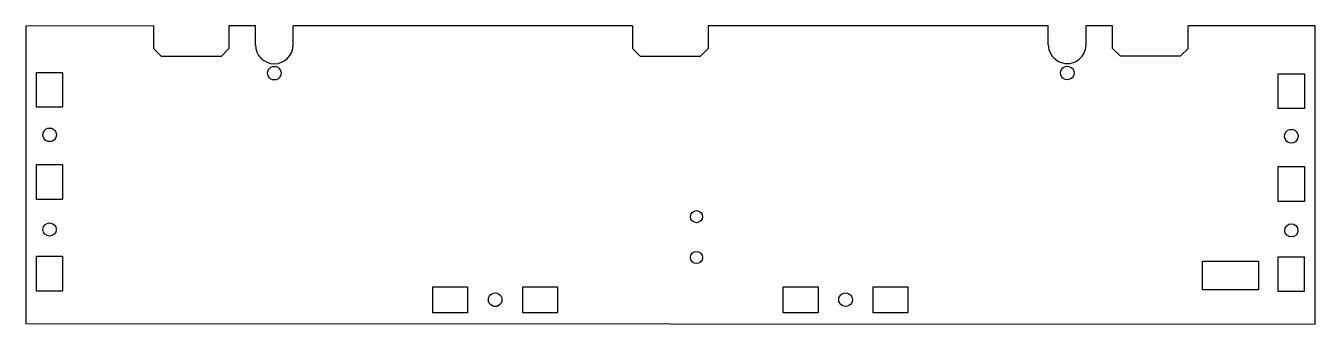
# Model space of a CAD drawing. Header units: millimetres. Extents: x 15 to 357, y 6 to 85.
import ezdxf

# ---------------------------------------------------------------- set-up
doc = ezdxf.new("R2010")
doc.units = ezdxf.units.MM
doc.header["$MEASUREMENT"] = 0

msp = doc.modelspace()

# ---------------------------------------------------------------- linework, layer by layer
for p, q in [((48.96, 84.86), (15.15, 84.85)), ((15.15, 84.85), (15.15, 6.02)), ((48.96, 84.86), (48.96, 78.86)), ((68.96, 84.86), (68.96, 78.86)), ((75.96, 84.86), (68.96, 84.86)), ((75.96, 79.86), (75.96, 84.86)), ((175.85, 84.87), (85.96, 84.86)), ((85.96, 79.86), (85.96, 84.86)), ((175.85, 84.87), (175.85, 78.87)), ((285.96, 84.88), (195.85, 84.87)), ((195.85, 84.87), (195.85, 78.87)), ((285.96, 79.91), (285.96, 84.88)), ((302.96, 84.91), (295.96, 84.91)), ((295.96, 79.91), (295.96, 84.91)), ((302.96, 78.91), (302.96, 84.91)), ((356.64, 84.91), (322.96, 84.91)), ((322.96, 78.91), (322.96, 84.91)), ((356.62, 5.85), (356.62, 84.91)), ((48.96, 78.86), (50.96, 76.86)), ((68.96, 78.86), (66.96, 76.86)), ((175.85, 78.87), (177.86, 76.87)), ((195.85, 78.87), (193.86, 76.87)), ((302.96, 78.91), (304.96, 76.91)), ((322.96, 78.91), (320.96, 76.91)), ((50.96, 76.86), (66.96, 76.86)), ((177.86, 76.87), (193.86, 76.87)), ((304.96, 76.91), (320.96, 76.91)), ((18, 72.52), (24.9, 72.52)), ((18, 63.32), (18, 72.52)), ((24.9, 72.52), (24.9, 63.32)), ((79.16, 72.36), (79.23, 72.82)), ((79.23, 71.89), (79.16, 72.36)), ((79.23, 72.82), (79.41, 73.26)), ((79.41, 71.46), (79.23, 71.89)), ((79.41, 73.26), (79.69, 73.63)), ((79.69, 73.63), (80.06, 73.92)), ((80.06, 73.92), (80.5, 74.1)), ((80.5, 74.1), (80.96, 74.16)), ((80.96, 74.16), (81.43, 74.1)), ((81.43, 74.1), (81.86, 73.92)), ((81.86, 73.92), (82.24, 73.63)), ((82.24, 73.63), (82.52, 73.26)), ((82.52, 73.26), (82.7, 72.82)), ((82.7, 71.89), (82.52, 71.46)), ((82.7, 72.82), (82.76, 72.36)), ((82.76, 72.36), (82.7, 71.89)), ((289.16, 72.41), (289.23, 72.87)), ((289.23, 71.94), (289.16, 72.41)), ((289.23, 72.87), (289.41, 73.31)), ((289.41, 71.51), (289.23, 71.94)), ((289.41, 73.31), (289.69, 73.68)), ((289.69, 73.68), (290.06, 73.97)), ((290.06, 73.97), (290.5, 74.15)), ((290.5, 74.15), (290.96, 74.21)), ((290.96, 74.21), (291.43, 74.15)), ((291.43, 74.15), (291.86, 73.97)), ((291.86, 73.97), (292.24, 73.68)), ((292.24, 73.68), (292.52, 73.31)), ((292.52, 73.31), (292.7, 72.87)), ((292.7, 71.94), (292.52, 71.51)), ((292.7, 72.87), (292.76, 72.41)), ((292.76, 72.41), (292.7, 71.94)), ((346.87, 62.96), (346.87, 72.16)), ((346.87, 72.16), (353.77, 72.16)), ((353.77, 72.16), (353.77, 62.96)), ((79.69, 71.09), (79.41, 71.46)), ((80.06, 70.8), (79.69, 71.09)), ((80.5, 70.62), (80.06, 70.8)), ((80.96, 70.56), (80.5, 70.62)), ((81.43, 70.62), (80.96, 70.56)), ((81.86, 70.8), (81.43, 70.62)), ((82.24, 71.09), (81.86, 70.8)), ((82.52, 71.46), (82.24, 71.09)), ((289.69, 71.14), (289.41, 71.51)), ((290.06, 70.85), (289.69, 71.14)), ((290.5, 70.67), (290.06, 70.85)), ((290.96, 70.61), (290.5, 70.67)), ((291.43, 70.67), (290.96, 70.61)), ((291.86, 70.85), (291.43, 70.67)), ((292.24, 71.14), (291.86, 70.85)), ((292.52, 71.51), (292.24, 71.14)), ((24.9, 63.32), (18, 63.32)), ((353.77, 62.96), (346.87, 62.96)), ((19.65, 56.02), (19.71, 56.48)), ((19.71, 55.55), (19.65, 56.02)), ((19.71, 56.48), (19.89, 56.92)), ((19.89, 55.12), (19.71, 55.55)), ((19.89, 56.92), (20.18, 57.29)), ((20.18, 54.74), (19.89, 55.12)), ((20.18, 57.29), (20.55, 57.58)), ((20.55, 54.46), (20.18, 54.74)), ((20.55, 57.58), (20.99, 57.76)), ((20.99, 57.76), (21.45, 57.82)), ((21.45, 57.82), (21.92, 57.76)), ((21.92, 57.76), (22.35, 57.58)), ((22.35, 57.58), (22.73, 57.29)), ((22.73, 54.74), (22.35, 54.46)), ((22.73, 57.29), (23.01, 56.92)), ((23.01, 55.12), (22.73, 54.74)), ((23.01, 56.92), (23.19, 56.48)), ((23.19, 55.55), (23.01, 55.12)), ((23.19, 56.48), (23.26, 56.02)), ((23.26, 56.02), (23.19, 55.55)), ((348.52, 55.66), (348.58, 56.13)), ((348.58, 55.2), (348.52, 55.66)), ((348.58, 56.13), (348.76, 56.57)), ((348.76, 54.76), (348.58, 55.2)), ((348.76, 56.57), (349.05, 56.94)), ((349.05, 54.39), (348.76, 54.76)), ((349.05, 56.94), (349.42, 57.23)), ((349.42, 57.23), (349.85, 57.41)), ((349.85, 57.41), (350.32, 57.47)), ((350.32, 57.47), (350.79, 57.41)), ((350.79, 57.41), (351.22, 57.23)), ((351.22, 57.23), (351.59, 56.94)), ((351.59, 56.94), (351.88, 56.57)), ((351.88, 54.76), (351.59, 54.39)), ((351.88, 56.57), (352.06, 56.13)), ((352.06, 55.2), (351.88, 54.76)), ((352.06, 56.13), (352.12, 55.66)), ((352.12, 55.66), (352.06, 55.2)), ((20.99, 54.28), (20.55, 54.46)), ((21.45, 54.22), (20.99, 54.28)), ((21.92, 54.28), (21.45, 54.22)), ((22.35, 54.46), (21.92, 54.28)), ((349.42, 54.1), (349.05, 54.39)), ((349.85, 53.92), (349.42, 54.1)), ((350.32, 53.86), (349.85, 53.92)), ((350.79, 53.92), (350.32, 53.86)), ((351.22, 54.1), (350.79, 53.92)), ((351.59, 54.39), (351.22, 54.1)), ((18, 48.13), (24.9, 48.13)), ((18, 38.93), (18, 48.13)), ((24.9, 48.13), (24.9, 38.93)), ((346.87, 47.6), (353.77, 47.6)), ((346.87, 38.4), (346.87, 47.6)), ((353.77, 47.6), (353.77, 38.4)), ((24.9, 38.93), (18, 38.93)), ((353.77, 38.4), (346.87, 38.4)), ((18, 23.85), (24.9, 23.85)), ((18, 14.65), (18, 23.85)), ((24.9, 23.85), (24.9, 14.65)), ((346.85, 23.71), (353.75, 23.71)), ((346.85, 14.51), (346.85, 23.71)), ((353.75, 23.71), (353.75, 14.51)), ((24.9, 14.65), (18, 14.65)), ((122.96, 15.78), (132.16, 15.78)), ((122.96, 8.88), (122.96, 15.78)), ((132.16, 15.78), (132.16, 8.88)), ((138.19, 13.61), (138.56, 13.89)), ((138.56, 13.89), (138.99, 14.07)), ((138.99, 14.07), (139.46, 14.14)), ((139.46, 14.14), (139.93, 14.07)), ((139.93, 14.07), (140.36, 13.89)), ((140.36, 13.89), (140.73, 13.61)), ((146.76, 15.78), (155.96, 15.79)), ((146.76, 8.88), (146.76, 15.78)), ((155.96, 15.79), (155.96, 8.89)), ((215.76, 15.79), (224.96, 15.79)), ((215.76, 8.89), (215.76, 15.79)), ((224.96, 15.79), (224.96, 8.89)), ((230.99, 13.62), (231.36, 13.9)), ((231.36, 13.9), (231.79, 14.08)), ((231.79, 14.08), (232.26, 14.14)), ((232.26, 14.14), (232.73, 14.08)), ((232.73, 14.08), (233.16, 13.9)), ((233.16, 13.9), (233.53, 13.62)), ((239.56, 15.79), (248.76, 15.79)), ((239.56, 8.89), (239.56, 15.79)), ((248.76, 15.79), (248.76, 8.89)), ((353.75, 14.51), (346.85, 14.51)), ((137.66, 12.33), (137.72, 12.8)), ((137.72, 11.87), (137.66, 12.33)), ((137.72, 12.8), (137.9, 13.23)), ((137.9, 11.43), (137.72, 11.87)), ((137.9, 13.23), (138.19, 13.61)), ((138.19, 11.06), (137.9, 11.43)), ((138.56, 10.77), (138.19, 11.06)), ((138.99, 10.59), (138.56, 10.77)), ((139.46, 10.53), (138.99, 10.59)), ((139.93, 10.59), (139.46, 10.53)), ((140.36, 10.77), (139.93, 10.59)), ((140.73, 11.06), (140.36, 10.77)), ((140.73, 13.61), (141.02, 13.24)), ((141.02, 11.43), (140.73, 11.06)), ((141.02, 13.24), (141.2, 12.8)), ((141.2, 11.87), (141.02, 11.43)), ((141.2, 12.8), (141.26, 12.33)), ((141.26, 12.33), (141.2, 11.87)), ((230.46, 12.34), (230.52, 12.81)), ((230.52, 11.88), (230.46, 12.34)), ((230.52, 12.81), (230.7, 13.24)), ((230.7, 11.44), (230.52, 11.88)), ((230.7, 13.24), (230.99, 13.62)), ((230.99, 11.07), (230.7, 11.44)), ((231.36, 10.78), (230.99, 11.07)), ((231.79, 10.6), (231.36, 10.78)), ((232.26, 10.54), (231.79, 10.6)), ((232.73, 10.6), (232.26, 10.54)), ((233.16, 10.78), (232.73, 10.6)), ((233.53, 11.07), (233.16, 10.78)), ((233.53, 13.62), (233.82, 13.24)), ((233.82, 11.44), (233.53, 11.07)), ((233.82, 13.24), (234, 12.81)), ((234, 11.88), (233.82, 11.44)), ((234, 12.81), (234.06, 12.34)), ((234.06, 12.34), (234, 11.88)), ((132.16, 8.88), (122.96, 8.88)), ((155.96, 8.89), (146.76, 8.88)), ((224.96, 8.89), (215.76, 8.89)), ((248.76, 8.89), (239.56, 8.89)), ((15.15, 6.02), (356.62, 5.85))]:
    msp.add_line(p, q)
msp.add_lwpolyline([(326.76, 14.95), (326.76, 22.57), (341.66, 22.57), (341.66, 14.95)], close=True)
for centre, radius in [((192.78, 34.34), 1.6), ((21.45, 30.96), 1.75), ((350.32, 30.71), 1.75), ((192.78, 23.54), 1.6)]:
    msp.add_circle(centre, radius)
for centre, start, end in [((80.96, 79.86), 180, 0), ((290.96, 79.91), 179.9923, 0.0077)]:
    msp.add_arc(centre, 5, start, end)

doc.saveas('drawing.dxf')
